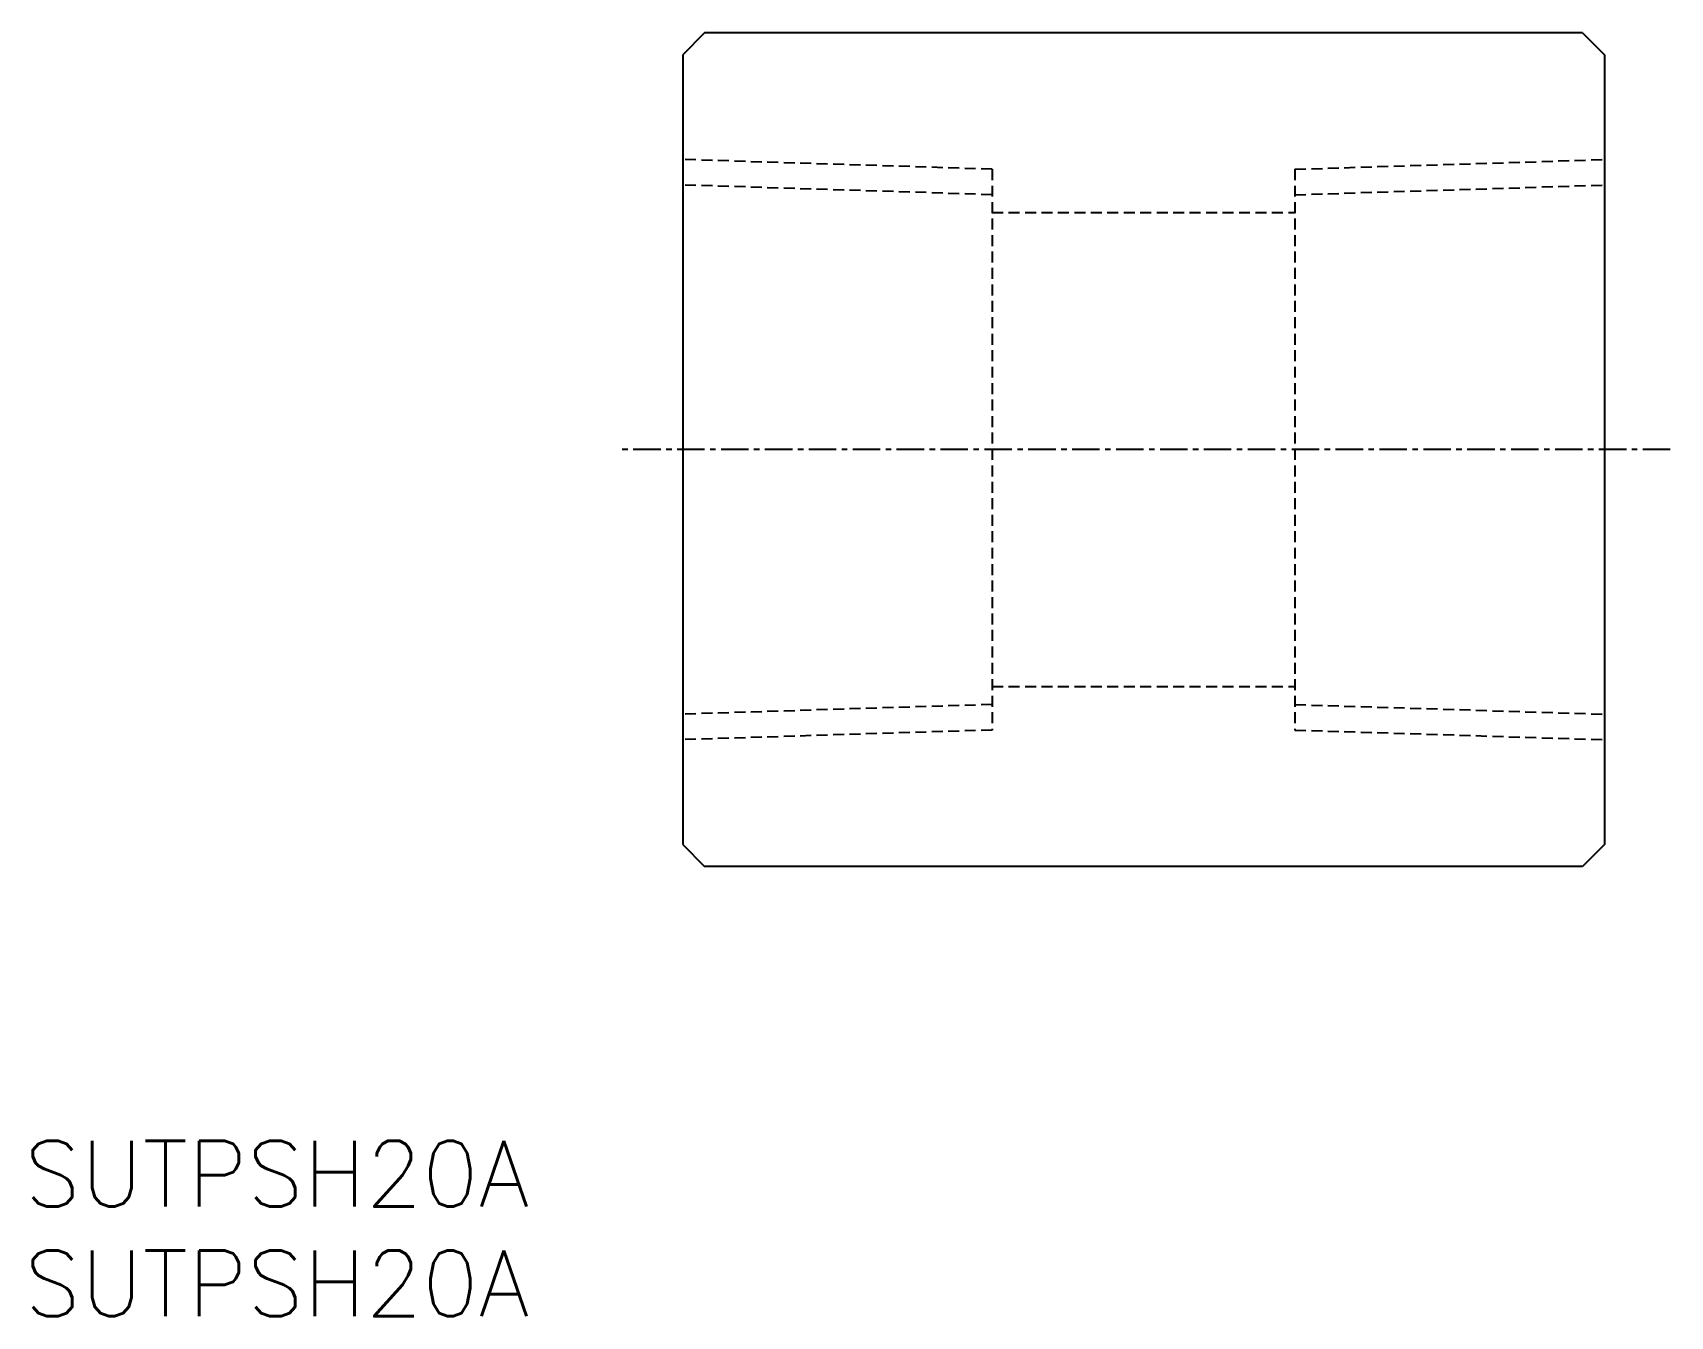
# Model space of a CAD drawing. Extents: x 0.4 to 75, y 0 to 58.5.
import ezdxf

# ---------------------------------------------------------------- set-up
doc = ezdxf.new("R2010")
doc.units = 0
doc.linetypes.add('CENTER', pattern=[2, 1.25, -0.25, 0.25, -0.25])
doc.linetypes.add('DASHED', pattern=[0.75, 0.5, -0.25])
doc.layers.get('0').update_dxf_attribs({"linetype": 'CONTINUOUS'})
doc.layers.add('CENTER', color=1, linetype='CENTER')
doc.styles.get("Standard").update_dxf_attribs({"font": 'txt.shx'})

# ---------------------------------------------------------------- blocks, each defined once
blk = doc.blocks.new('*U2')
at = {"color": 7, "linetype": 'CONTINUOUS'}
blk.add_text('SUTPSH20A', height=3, dxfattribs=at).set_placement((0, 0))
blk = doc.blocks.new('*U3')
at = {"color": 7, "linetype": 'CONTINUOUS'}
blk.add_text('SUTPSH20A', height=3, dxfattribs=at).set_placement((0, 5))

msp = doc.modelspace()

# ---------------------------------------------------------------- linework, layer by layer
at = {"color": 7, "linetype": 'CONTINUOUS'}
for p, q in [((31, 58.5), (30, 57.5)), ((71, 58.5), (31, 58.5)), ((71, 58.5), (72, 57.5)), ((30, 57.5), (30, 21.5)), ((72, 57.5), (72, 21.5)), ((30, 21.5), (31, 20.5)), ((72, 21.5), (71, 20.5)), ((71, 20.5), (31, 20.5))]:
    msp.add_line(p, q, dxfattribs=at)
at = {"color": 3, "linetype": 'DASHED'}
for p, q in [((44.1, 52.279875), (30, 52.7205)), ((44.1, 52.279875), (44.1, 26.720125)), ((57.9, 52.279875), (72, 52.7205)), ((57.9, 52.279875), (57.9, 26.720125)), ((44.1, 51.117875), (30, 51.5585)), ((57.9, 51.117875), (72, 51.5585)), ((44.1, 50.3), (57.9, 50.3)), ((44.1, 28.7), (57.9, 28.7)), ((44.1, 27.882125), (30, 27.4415)), ((57.9, 27.882125), (72, 27.4415)), ((44.1, 26.720125), (30, 26.2795)), ((57.9, 26.720125), (72, 26.2795))]:
    msp.add_line(p, q, dxfattribs=at)
at = {"layer": 'CENTER', "color": 1, "linetype": 'CENTER'}
msp.add_line((75, 39.5), (27, 39.5), dxfattribs=at)

# ---------------------------------------------------------------- block references
at = {"color": 7, "linetype": 'CONTINUOUS'}
for name in ['*U3', '*U2']:
    msp.add_blockref(name, (0, 0), dxfattribs=at)

doc.saveas('drawing.dxf')
